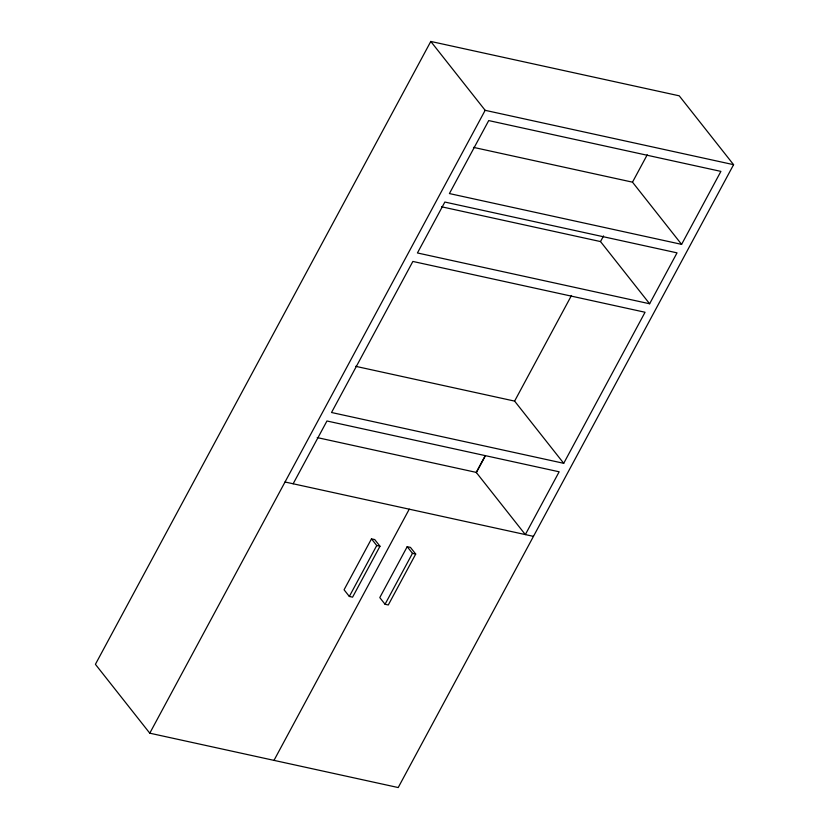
<?xml version="1.0" encoding="UTF-8"?>
<svg xmlns="http://www.w3.org/2000/svg" width="829" height="829" viewBox="0 0 829 829"><rect width="100%" height="100%" fill="white"/><g stroke="black" fill="none" stroke-linecap="round" stroke-linejoin="round"><path stroke-width="1.24" d="M430.79 41.45L95.408 664.319L149.78 733.188L398.21 787.55L733.592 164.681L679.22 95.812L430.79 41.45L485.162 110.319L733.592 164.681M149.78 733.188L485.162 110.319M293.145 483.784L326.958 420.987L559.15 471.794L525.337 534.591L476.229 472.385L317.227 437.588M371.485 538.86L344.066 589.782L349.33 596.445L352.574 597.16L379.993 546.238L374.729 539.575L371.485 538.86L376.739 545.534L379.993 546.238M349.33 596.445L376.739 545.534M273.995 760.369L409.246 509.182M407.205 546.684L379.786 597.595L385.05 604.258L388.293 604.973L415.712 554.052L410.448 547.389L407.205 546.684L412.469 553.347L415.712 554.052M385.05 604.258L412.469 553.347M476.229 472.385L485.286 455.567M563.72 463.307L331.527 412.5L412.863 261.446L645.055 312.253L563.72 463.307L514.612 401.101L571.482 295.476M649.625 303.766L417.433 252.959L444.852 202.048L677.034 252.855L649.625 303.766L600.517 241.571L603.564 235.913M681.604 244.368L449.411 193.561L488.716 120.578L720.898 171.385L681.604 244.368L632.496 182.162L647.231 154.795M476.271 472.727L485.473 455.639M473.494 147.375L632.496 182.162M441.515 206.773L600.517 241.571M355.61 366.314L514.612 401.101M285.031 482.001L533.461 536.363"/></g></svg>
